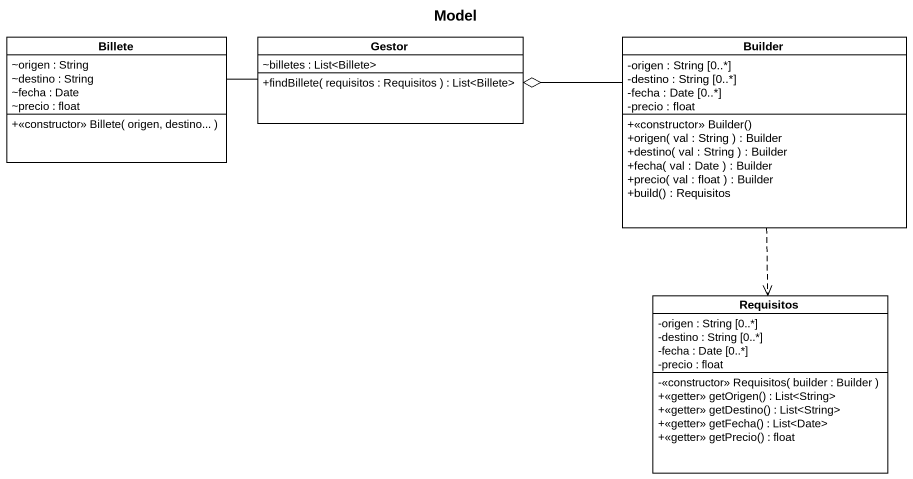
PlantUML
@startuml
title Model
hide circle
hide empty members
skinparam classAttributeIconSize 0
class Billete {
  ~origen : String
  ~destino : String
  ~fecha : Date
  ~precio : float
  +<<constructor>> Billete( origen, destino... )
}
class Gestor {
  ~billetes : List<Billete>
  +findBillete( requisitos : Requisitos ) : List<Billete>
}
class Builder {
  -origen : String [0..*]
  -destino : String [0..*]
  -fecha : Date [0..*]
  -precio : float
  +<<constructor>> Builder()
  +origen( val : String ) : Builder
  +destino( val : String ) : Builder
  +fecha( val : Date ) : Builder
  +precio( val : float ) : Builder
  +build() : Requisitos
}
class Requisitos {
  -origen : String [0..*]
  -destino : String [0..*]
  -fecha : Date [0..*]
  -precio : float
  -<<constructor>> Requisitos( builder : Builder )
  +<<getter>> getOrigen() : List<String>
  +<<getter>> getDestino() : List<String>
  +<<getter>> getFecha() : List<Date>
  +<<getter>> getPrecio() : float
}
Billete -right- Gestor
Gestor o-right- Builder
Builder ..> Requisitos
@enduml
